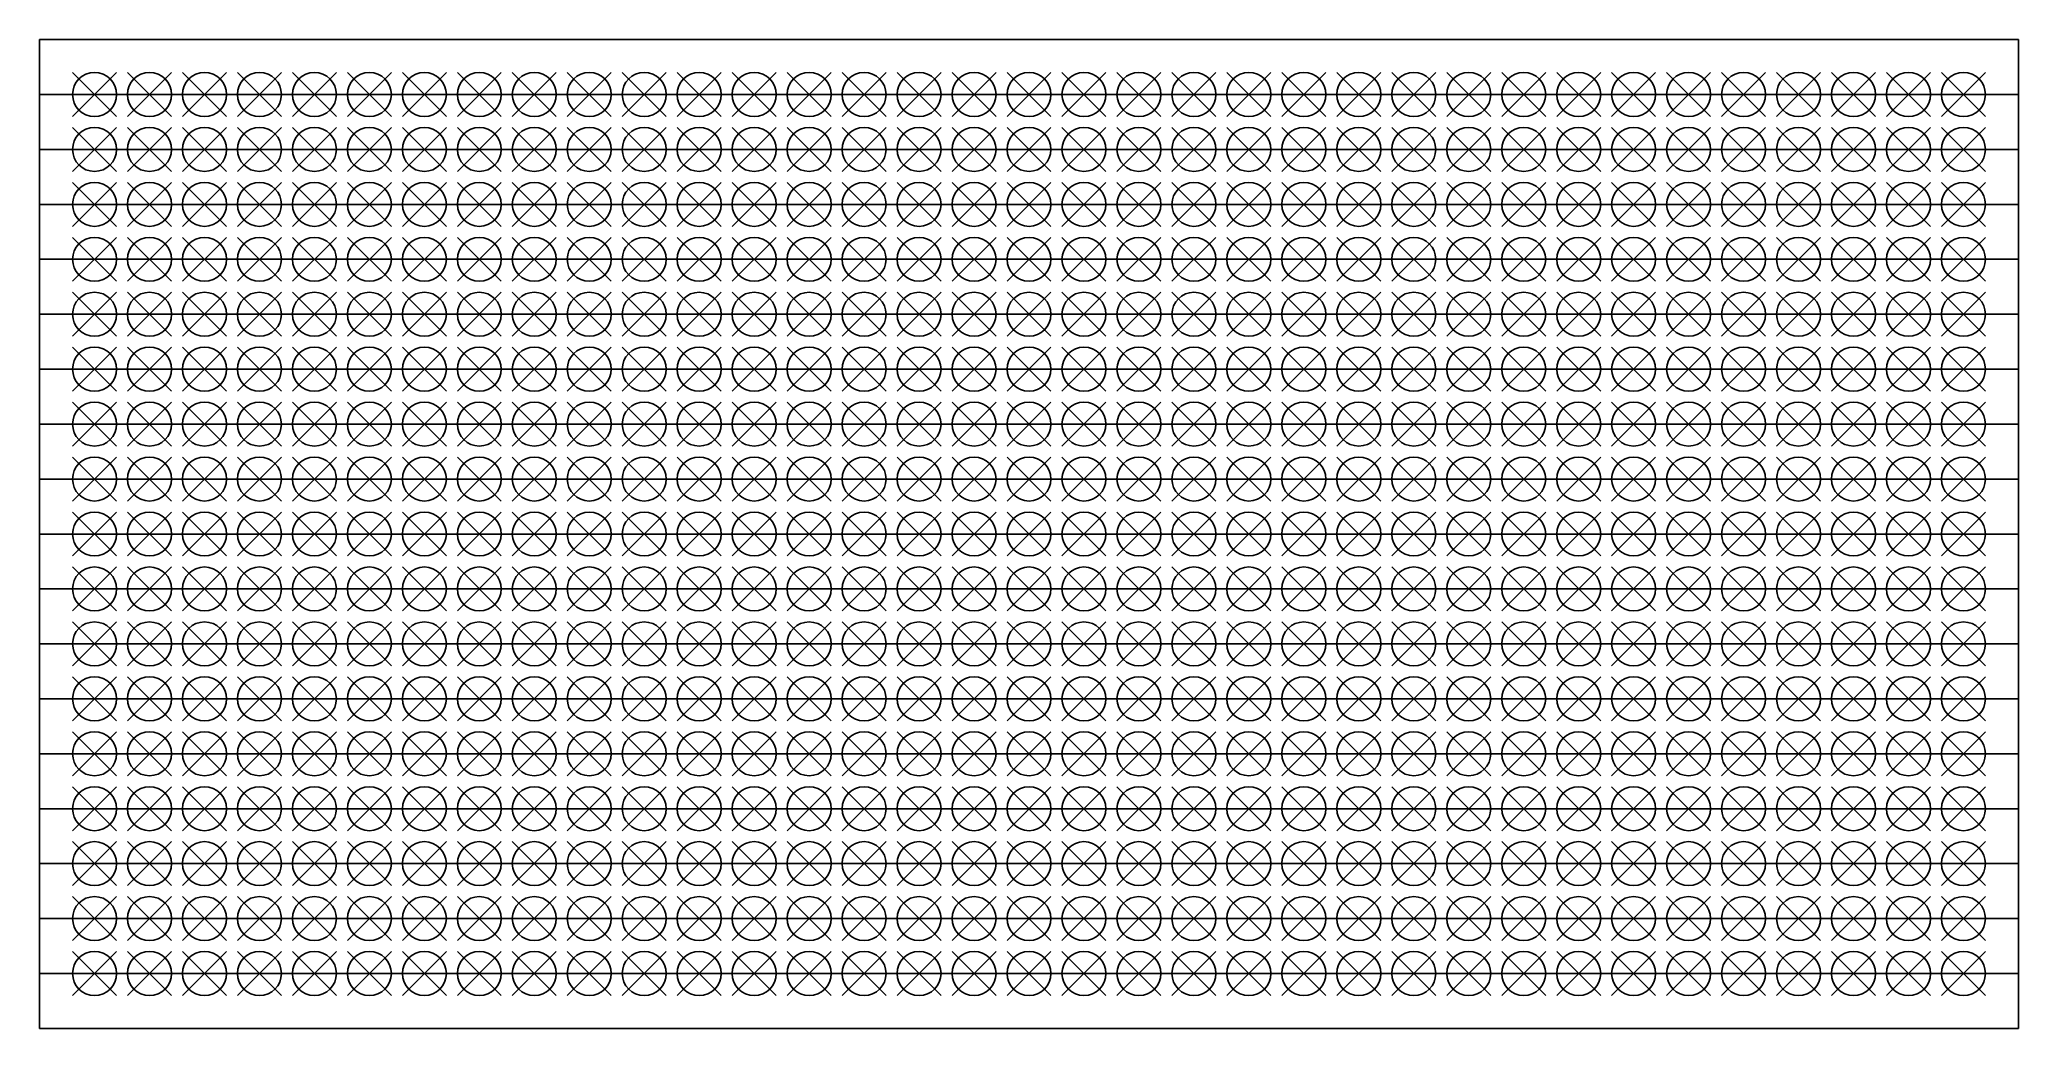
# Model space of a CAD drawing. Header units: millimetres. Extents: x 0 to 90, y 0 to 45.
import ezdxf

# ---------------------------------------------------------------- set-up
doc = ezdxf.new("R2010")
doc.units = ezdxf.units.MM
doc.header["$PDMODE"] = 3
doc.layers.add('contorno', color=178, linetype='Continuous', lineweight=25, true_color=0x000000)

msp = doc.modelspace()

# ---------------------------------------------------------------- linework, layer by layer
at = {"layer": 'contorno'}
for p, q in [((90, 45), (0, 45)), ((0, 45), (0, 0)), ((90, 0), (90, 45)), ((0, 42.5), (90, 42.5)), ((0, 42.5), (0, 42.5)), ((0, 40), (90, 40)), ((0, 40), (0, 40)), ((0, 37.5), (90, 37.5)), ((0, 37.5), (0, 37.5)), ((0, 35), (90, 35)), ((0, 35), (0, 35)), ((0, 32.5), (90, 32.5)), ((0, 32.5), (0, 32.5)), ((0, 30), (90, 30)), ((0, 30), (0, 30)), ((0, 27.5), (90, 27.5)), ((0, 27.5), (0, 27.5)), ((0, 25), (90, 25)), ((0, 25), (0, 25)), ((0, 22.5), (90, 22.5)), ((0, 22.5), (0, 22.5)), ((0, 20), (90, 20)), ((0, 20), (0, 20)), ((0, 17.5), (90, 17.5)), ((0, 17.5), (0, 17.5)), ((0, 15), (90, 15)), ((0, 15), (0, 15)), ((0, 12.5), (90, 12.5)), ((0, 12.5), (0, 12.5)), ((0, 10), (90, 10)), ((0, 10), (0, 10)), ((0, 7.5), (90, 7.5)), ((0, 7.5), (0, 7.5)), ((0, 5), (90, 5)), ((0, 5), (0, 5)), ((0, 2.5), (90, 2.5)), ((0, 2.5), (0, 2.5)), ((0, 0), (90, 0)), ((0, 0), (0, 0))]:
    msp.add_line(p, q, dxfattribs=at)
for centre in [(2.5, 42.5), (5, 42.5), (7.5, 42.5), (10, 42.5), (12.5, 42.5), (15, 42.5), (17.5, 42.5), (20, 42.5), (22.5, 42.5), (25, 42.5), (27.5, 42.5), (30, 42.5), (32.5, 42.5), (35, 42.5), (37.5, 42.5), (40, 42.5), (42.5, 42.5), (45, 42.5), (47.5, 42.5), (50, 42.5), (52.5, 42.5), (55, 42.5), (57.5, 42.5), (60, 42.5), (62.5, 42.5), (65, 42.5), (67.5, 42.5), (70, 42.5), (72.5, 42.5), (75, 42.5), (77.5, 42.5), (80, 42.5), (82.5, 42.5), (85, 42.5), (87.5, 42.5), (2.5, 40), (5, 40), (7.5, 40), (10, 40), (12.5, 40), (15, 40), (17.5, 40), (20, 40), (22.5, 40), (25, 40), (27.5, 40), (30, 40), (32.5, 40), (35, 40), (37.5, 40), (40, 40), (42.5, 40), (45, 40), (47.5, 40), (50, 40), (52.5, 40), (55, 40), (57.5, 40), (60, 40), (62.5, 40), (65, 40), (67.5, 40), (70, 40), (72.5, 40), (75, 40), (77.5, 40), (80, 40), (82.5, 40), (85, 40), (87.5, 40), (2.5, 37.5), (5, 37.5), (7.5, 37.5), (10, 37.5), (12.5, 37.5), (15, 37.5), (17.5, 37.5), (20, 37.5), (22.5, 37.5), (25, 37.5), (27.5, 37.5), (30, 37.5), (32.5, 37.5), (35, 37.5), (37.5, 37.5), (40, 37.5), (42.5, 37.5), (45, 37.5), (47.5, 37.5), (50, 37.5), (52.5, 37.5), (55, 37.5), (57.5, 37.5), (60, 37.5), (62.5, 37.5), (65, 37.5), (67.5, 37.5), (70, 37.5), (72.5, 37.5), (75, 37.5), (77.5, 37.5), (80, 37.5), (82.5, 37.5), (85, 37.5), (87.5, 37.5), (2.5, 35), (5, 35), (7.5, 35), (10, 35), (12.5, 35), (15, 35), (17.5, 35), (20, 35), (22.5, 35), (25, 35), (27.5, 35), (30, 35), (32.5, 35), (35, 35), (37.5, 35), (40, 35), (42.5, 35), (45, 35), (47.5, 35), (50, 35), (52.5, 35), (55, 35), (57.5, 35), (60, 35), (62.5, 35), (65, 35), (67.5, 35), (70, 35), (72.5, 35), (75, 35), (77.5, 35), (80, 35), (82.5, 35), (85, 35), (87.5, 35), (2.5, 32.5), (5, 32.5), (7.5, 32.5), (10, 32.5), (12.5, 32.5), (15, 32.5), (17.5, 32.5), (20, 32.5), (22.5, 32.5), (25, 32.5), (27.5, 32.5), (30, 32.5), (32.5, 32.5), (35, 32.5), (37.5, 32.5), (40, 32.5), (42.5, 32.5), (45, 32.5), (47.5, 32.5), (50, 32.5), (52.5, 32.5), (55, 32.5), (57.5, 32.5), (60, 32.5), (62.5, 32.5), (65, 32.5), (67.5, 32.5), (70, 32.5), (72.5, 32.5), (75, 32.5), (77.5, 32.5), (80, 32.5), (82.5, 32.5), (85, 32.5), (87.5, 32.5), (2.5, 30), (5, 30), (7.5, 30), (10, 30), (12.5, 30), (15, 30), (17.5, 30), (20, 30), (22.5, 30), (25, 30), (27.5, 30), (30, 30), (32.5, 30), (35, 30), (37.5, 30), (40, 30), (42.5, 30), (45, 30), (47.5, 30), (50, 30), (52.5, 30), (55, 30), (57.5, 30), (60, 30), (62.5, 30), (65, 30), (67.5, 30), (70, 30), (72.5, 30), (75, 30), (77.5, 30), (80, 30), (82.5, 30), (85, 30), (87.5, 30), (2.5, 27.5), (5, 27.5), (7.5, 27.5), (10, 27.5), (12.5, 27.5), (15, 27.5), (17.5, 27.5), (20, 27.5), (22.5, 27.5), (25, 27.5), (27.5, 27.5), (30, 27.5), (32.5, 27.5), (35, 27.5), (37.5, 27.5), (40, 27.5), (42.5, 27.5), (45, 27.5), (47.5, 27.5), (50, 27.5), (52.5, 27.5), (55, 27.5), (57.5, 27.5), (60, 27.5), (62.5, 27.5), (65, 27.5), (67.5, 27.5), (70, 27.5), (72.5, 27.5), (75, 27.5), (77.5, 27.5), (80, 27.5), (82.5, 27.5), (85, 27.5), (87.5, 27.5), (2.5, 25), (5, 25), (7.5, 25), (10, 25), (12.5, 25), (15, 25), (17.5, 25), (20, 25), (22.5, 25), (25, 25), (27.5, 25), (30, 25), (32.5, 25), (35, 25), (37.5, 25), (40, 25), (42.5, 25), (45, 25), (47.5, 25), (50, 25), (52.5, 25), (55, 25), (57.5, 25), (60, 25), (62.5, 25), (65, 25), (67.5, 25), (70, 25), (72.5, 25), (75, 25), (77.5, 25), (80, 25), (82.5, 25), (85, 25), (87.5, 25), (2.5, 22.5), (5, 22.5), (7.5, 22.5), (10, 22.5), (12.5, 22.5), (15, 22.5), (17.5, 22.5), (20, 22.5), (22.5, 22.5), (25, 22.5), (27.5, 22.5), (30, 22.5), (32.5, 22.5), (35, 22.5), (37.5, 22.5), (40, 22.5), (42.5, 22.5), (45, 22.5), (47.5, 22.5), (50, 22.5), (52.5, 22.5), (55, 22.5), (57.5, 22.5), (60, 22.5), (62.5, 22.5), (65, 22.5), (67.5, 22.5), (70, 22.5), (72.5, 22.5), (75, 22.5), (77.5, 22.5), (80, 22.5), (82.5, 22.5), (85, 22.5), (87.5, 22.5), (2.5, 20), (5, 20), (7.5, 20), (10, 20), (12.5, 20), (15, 20), (17.5, 20), (20, 20), (22.5, 20), (25, 20), (27.5, 20), (30, 20), (32.5, 20), (35, 20), (37.5, 20), (40, 20), (42.5, 20), (45, 20), (47.5, 20), (50, 20), (52.5, 20), (55, 20), (57.5, 20), (60, 20), (62.5, 20), (65, 20), (67.5, 20), (70, 20), (72.5, 20), (75, 20), (77.5, 20), (80, 20), (82.5, 20), (85, 20), (87.5, 20), (2.5, 17.5), (5, 17.5), (7.5, 17.5), (10, 17.5), (12.5, 17.5), (15, 17.5), (17.5, 17.5), (20, 17.5), (22.5, 17.5), (25, 17.5), (27.5, 17.5), (30, 17.5), (32.5, 17.5), (35, 17.5), (37.5, 17.5), (40, 17.5), (42.5, 17.5), (45, 17.5), (47.5, 17.5), (50, 17.5), (52.5, 17.5), (55, 17.5), (57.5, 17.5), (60, 17.5), (62.5, 17.5), (65, 17.5), (67.5, 17.5), (70, 17.5), (72.5, 17.5), (75, 17.5), (77.5, 17.5), (80, 17.5), (82.5, 17.5), (85, 17.5), (87.5, 17.5), (2.5, 15), (5, 15), (7.5, 15), (10, 15), (12.5, 15), (15, 15), (17.5, 15), (20, 15), (22.5, 15), (25, 15), (27.5, 15), (30, 15), (32.5, 15), (35, 15), (37.5, 15), (40, 15), (42.5, 15), (45, 15), (47.5, 15), (50, 15), (52.5, 15), (55, 15), (57.5, 15), (60, 15), (62.5, 15), (65, 15), (67.5, 15), (70, 15), (72.5, 15), (75, 15), (77.5, 15), (80, 15), (82.5, 15), (85, 15), (87.5, 15), (2.5, 12.5), (5, 12.5), (7.5, 12.5), (10, 12.5), (12.5, 12.5), (15, 12.5), (17.5, 12.5), (20, 12.5), (22.5, 12.5), (25, 12.5), (27.5, 12.5), (30, 12.5), (32.5, 12.5), (35, 12.5), (37.5, 12.5), (40, 12.5), (42.5, 12.5), (45, 12.5), (47.5, 12.5), (50, 12.5), (52.5, 12.5), (55, 12.5), (57.5, 12.5), (60, 12.5), (62.5, 12.5), (65, 12.5), (67.5, 12.5), (70, 12.5), (72.5, 12.5), (75, 12.5), (77.5, 12.5), (80, 12.5), (82.5, 12.5), (85, 12.5), (87.5, 12.5), (2.5, 10), (5, 10), (7.5, 10), (10, 10), (12.5, 10), (15, 10), (17.5, 10), (20, 10), (22.5, 10), (25, 10), (27.5, 10), (30, 10), (32.5, 10), (35, 10), (37.5, 10), (40, 10), (42.5, 10), (45, 10), (47.5, 10), (50, 10), (52.5, 10), (55, 10), (57.5, 10), (60, 10), (62.5, 10), (65, 10), (67.5, 10), (70, 10), (72.5, 10), (75, 10), (77.5, 10), (80, 10), (82.5, 10), (85, 10), (87.5, 10), (2.5, 7.5), (5, 7.5), (7.5, 7.5), (10, 7.5), (12.5, 7.5), (15, 7.5), (17.5, 7.5), (20, 7.5), (22.5, 7.5), (25, 7.5), (27.5, 7.5), (30, 7.5), (32.5, 7.5), (35, 7.5), (37.5, 7.5), (40, 7.5), (42.5, 7.5), (45, 7.5), (47.5, 7.5), (50, 7.5), (52.5, 7.5), (55, 7.5), (57.5, 7.5), (60, 7.5), (62.5, 7.5), (65, 7.5), (67.5, 7.5), (70, 7.5), (72.5, 7.5), (75, 7.5), (77.5, 7.5), (80, 7.5), (82.5, 7.5), (85, 7.5), (87.5, 7.5), (2.5, 5), (5, 5), (7.5, 5), (10, 5), (12.5, 5), (15, 5), (17.5, 5), (20, 5), (22.5, 5), (25, 5), (27.5, 5), (30, 5), (32.5, 5), (35, 5), (37.5, 5), (40, 5), (42.5, 5), (45, 5), (47.5, 5), (50, 5), (52.5, 5), (55, 5), (57.5, 5), (60, 5), (62.5, 5), (65, 5), (67.5, 5), (70, 5), (72.5, 5), (75, 5), (77.5, 5), (80, 5), (82.5, 5), (85, 5), (87.5, 5), (2.5, 2.5), (5, 2.5), (7.5, 2.5), (10, 2.5), (12.5, 2.5), (15, 2.5), (17.5, 2.5), (20, 2.5), (22.5, 2.5), (25, 2.5), (27.5, 2.5), (30, 2.5), (32.5, 2.5), (35, 2.5), (37.5, 2.5), (40, 2.5), (42.5, 2.5), (45, 2.5), (47.5, 2.5), (50, 2.5), (52.5, 2.5), (55, 2.5), (57.5, 2.5), (60, 2.5), (62.5, 2.5), (65, 2.5), (67.5, 2.5), (70, 2.5), (72.5, 2.5), (75, 2.5), (77.5, 2.5), (80, 2.5), (82.5, 2.5), (85, 2.5), (87.5, 2.5)]:
    msp.add_circle(centre, 1, dxfattribs=at)
for p in [(2.5, 42.5), (5, 42.5), (7.5, 42.5), (10, 42.5), (12.5, 42.5), (15, 42.5), (17.5, 42.5), (20, 42.5), (22.5, 42.5), (25, 42.5), (27.5, 42.5), (30, 42.5), (32.5, 42.5), (35, 42.5), (37.5, 42.5), (40, 42.5), (42.5, 42.5), (45, 42.5), (47.5, 42.5), (50, 42.5), (52.5, 42.5), (55, 42.5), (57.5, 42.5), (60, 42.5), (62.5, 42.5), (65, 42.5), (67.5, 42.5), (70, 42.5), (72.5, 42.5), (75, 42.5), (77.5, 42.5), (80, 42.5), (82.5, 42.5), (85, 42.5), (87.5, 42.5), (2.5, 40), (5, 40), (7.5, 40), (10, 40), (12.5, 40), (15, 40), (17.5, 40), (20, 40), (22.5, 40), (25, 40), (27.5, 40), (30, 40), (32.5, 40), (35, 40), (37.5, 40), (40, 40), (42.5, 40), (45, 40), (47.5, 40), (50, 40), (52.5, 40), (55, 40), (57.5, 40), (60, 40), (62.5, 40), (65, 40), (67.5, 40), (70, 40), (72.5, 40), (75, 40), (77.5, 40), (80, 40), (82.5, 40), (85, 40), (87.5, 40), (2.5, 37.5), (5, 37.5), (7.5, 37.5), (10, 37.5), (12.5, 37.5), (15, 37.5), (17.5, 37.5), (20, 37.5), (22.5, 37.5), (25, 37.5), (27.5, 37.5), (30, 37.5), (32.5, 37.5), (35, 37.5), (37.5, 37.5), (40, 37.5), (42.5, 37.5), (45, 37.5), (47.5, 37.5), (50, 37.5), (52.5, 37.5), (55, 37.5), (57.5, 37.5), (60, 37.5), (62.5, 37.5), (65, 37.5), (67.5, 37.5), (70, 37.5), (72.5, 37.5), (75, 37.5), (77.5, 37.5), (80, 37.5), (82.5, 37.5), (85, 37.5), (87.5, 37.5), (2.5, 35), (5, 35), (7.5, 35), (10, 35), (12.5, 35), (15, 35), (17.5, 35), (20, 35), (22.5, 35), (25, 35), (27.5, 35), (30, 35), (32.5, 35), (35, 35), (37.5, 35), (40, 35), (42.5, 35), (45, 35), (47.5, 35), (50, 35), (52.5, 35), (55, 35), (57.5, 35), (60, 35), (62.5, 35), (65, 35), (67.5, 35), (70, 35), (72.5, 35), (75, 35), (77.5, 35), (80, 35), (82.5, 35), (85, 35), (87.5, 35), (2.5, 32.5), (5, 32.5), (7.5, 32.5), (10, 32.5), (12.5, 32.5), (15, 32.5), (17.5, 32.5), (20, 32.5), (22.5, 32.5), (25, 32.5), (27.5, 32.5), (30, 32.5), (32.5, 32.5), (35, 32.5), (37.5, 32.5), (40, 32.5), (42.5, 32.5), (45, 32.5), (47.5, 32.5), (50, 32.5), (52.5, 32.5), (55, 32.5), (57.5, 32.5), (60, 32.5), (62.5, 32.5), (65, 32.5), (67.5, 32.5), (70, 32.5), (72.5, 32.5), (75, 32.5), (77.5, 32.5), (80, 32.5), (82.5, 32.5), (85, 32.5), (87.5, 32.5), (2.5, 30), (5, 30), (7.5, 30), (10, 30), (12.5, 30), (15, 30), (17.5, 30), (20, 30), (22.5, 30), (25, 30), (27.5, 30), (30, 30), (32.5, 30), (35, 30), (37.5, 30), (40, 30), (42.5, 30), (45, 30), (47.5, 30), (50, 30), (52.5, 30), (55, 30), (57.5, 30), (60, 30), (62.5, 30), (65, 30), (67.5, 30), (70, 30), (72.5, 30), (75, 30), (77.5, 30), (80, 30), (82.5, 30), (85, 30), (87.5, 30), (2.5, 27.5), (5, 27.5), (7.5, 27.5), (10, 27.5), (12.5, 27.5), (15, 27.5), (17.5, 27.5), (20, 27.5), (22.5, 27.5), (25, 27.5), (27.5, 27.5), (30, 27.5), (32.5, 27.5), (35, 27.5), (37.5, 27.5), (40, 27.5), (42.5, 27.5), (45, 27.5), (47.5, 27.5), (50, 27.5), (52.5, 27.5), (55, 27.5), (57.5, 27.5), (60, 27.5), (62.5, 27.5), (65, 27.5), (67.5, 27.5), (70, 27.5), (72.5, 27.5), (75, 27.5), (77.5, 27.5), (80, 27.5), (82.5, 27.5), (85, 27.5), (87.5, 27.5), (2.5, 25), (5, 25), (7.5, 25), (10, 25), (12.5, 25), (15, 25), (17.5, 25), (20, 25), (22.5, 25), (25, 25), (27.5, 25), (30, 25), (32.5, 25), (35, 25), (37.5, 25), (40, 25), (42.5, 25), (45, 25), (47.5, 25), (50, 25), (52.5, 25), (55, 25), (57.5, 25), (60, 25), (62.5, 25), (65, 25), (67.5, 25), (70, 25), (72.5, 25), (75, 25), (77.5, 25), (80, 25), (82.5, 25), (85, 25), (87.5, 25), (2.5, 22.5), (5, 22.5), (7.5, 22.5), (10, 22.5), (12.5, 22.5), (15, 22.5), (17.5, 22.5), (20, 22.5), (22.5, 22.5), (25, 22.5), (27.5, 22.5), (30, 22.5), (32.5, 22.5), (35, 22.5), (37.5, 22.5), (40, 22.5), (42.5, 22.5), (45, 22.5), (47.5, 22.5), (50, 22.5), (52.5, 22.5), (55, 22.5), (57.5, 22.5), (60, 22.5), (62.5, 22.5), (65, 22.5), (67.5, 22.5), (70, 22.5), (72.5, 22.5), (75, 22.5), (77.5, 22.5), (80, 22.5), (82.5, 22.5), (85, 22.5), (87.5, 22.5), (2.5, 20), (5, 20), (7.5, 20), (10, 20), (12.5, 20), (15, 20), (17.5, 20), (20, 20), (22.5, 20), (25, 20), (27.5, 20), (30, 20), (32.5, 20), (35, 20), (37.5, 20), (40, 20), (42.5, 20), (45, 20), (47.5, 20), (50, 20), (52.5, 20), (55, 20), (57.5, 20), (60, 20), (62.5, 20), (65, 20), (67.5, 20), (70, 20), (72.5, 20), (75, 20), (77.5, 20), (80, 20), (82.5, 20), (85, 20), (87.5, 20), (2.5, 17.5), (5, 17.5), (7.5, 17.5), (10, 17.5), (12.5, 17.5), (15, 17.5), (17.5, 17.5), (20, 17.5), (22.5, 17.5), (25, 17.5), (27.5, 17.5), (30, 17.5), (32.5, 17.5), (35, 17.5), (37.5, 17.5), (40, 17.5), (42.5, 17.5), (45, 17.5), (47.5, 17.5), (50, 17.5), (52.5, 17.5), (55, 17.5), (57.5, 17.5), (60, 17.5), (62.5, 17.5), (65, 17.5), (67.5, 17.5), (70, 17.5), (72.5, 17.5), (75, 17.5), (77.5, 17.5), (80, 17.5), (82.5, 17.5), (85, 17.5), (87.5, 17.5), (2.5, 15), (5, 15), (7.5, 15), (10, 15), (12.5, 15), (15, 15), (17.5, 15), (20, 15), (22.5, 15), (25, 15), (27.5, 15), (30, 15), (32.5, 15), (35, 15), (37.5, 15), (40, 15), (42.5, 15), (45, 15), (47.5, 15), (50, 15), (52.5, 15), (55, 15), (57.5, 15), (60, 15), (62.5, 15), (65, 15), (67.5, 15), (70, 15), (72.5, 15), (75, 15), (77.5, 15), (80, 15), (82.5, 15), (85, 15), (87.5, 15), (2.5, 12.5), (5, 12.5), (7.5, 12.5), (10, 12.5), (12.5, 12.5), (15, 12.5), (17.5, 12.5), (20, 12.5), (22.5, 12.5), (25, 12.5), (27.5, 12.5), (30, 12.5), (32.5, 12.5), (35, 12.5), (37.5, 12.5), (40, 12.5), (42.5, 12.5), (45, 12.5), (47.5, 12.5), (50, 12.5), (52.5, 12.5), (55, 12.5), (57.5, 12.5), (60, 12.5), (62.5, 12.5), (65, 12.5), (67.5, 12.5), (70, 12.5), (72.5, 12.5), (75, 12.5), (77.5, 12.5), (80, 12.5), (82.5, 12.5), (85, 12.5), (87.5, 12.5), (2.5, 10), (5, 10), (7.5, 10), (10, 10), (12.5, 10), (15, 10), (17.5, 10), (20, 10), (22.5, 10), (25, 10), (27.5, 10), (30, 10), (32.5, 10), (35, 10), (37.5, 10), (40, 10), (42.5, 10), (45, 10), (47.5, 10), (50, 10), (52.5, 10), (55, 10), (57.5, 10), (60, 10), (62.5, 10), (65, 10), (67.5, 10), (70, 10), (72.5, 10), (75, 10), (77.5, 10), (80, 10), (82.5, 10), (85, 10), (87.5, 10), (2.5, 7.5), (5, 7.5), (7.5, 7.5), (10, 7.5), (12.5, 7.5), (15, 7.5), (17.5, 7.5), (20, 7.5), (22.5, 7.5), (25, 7.5), (27.5, 7.5), (30, 7.5), (32.5, 7.5), (35, 7.5), (37.5, 7.5), (40, 7.5), (42.5, 7.5), (45, 7.5), (47.5, 7.5), (50, 7.5), (52.5, 7.5), (55, 7.5), (57.5, 7.5), (60, 7.5), (62.5, 7.5), (65, 7.5), (67.5, 7.5), (70, 7.5), (72.5, 7.5), (75, 7.5), (77.5, 7.5), (80, 7.5), (82.5, 7.5), (85, 7.5), (87.5, 7.5), (2.5, 5), (5, 5), (7.5, 5), (10, 5), (12.5, 5), (15, 5), (17.5, 5), (20, 5), (22.5, 5), (25, 5), (27.5, 5), (30, 5), (32.5, 5), (35, 5), (37.5, 5), (40, 5), (42.5, 5), (45, 5), (47.5, 5), (50, 5), (52.5, 5), (55, 5), (57.5, 5), (60, 5), (62.5, 5), (65, 5), (67.5, 5), (70, 5), (72.5, 5), (75, 5), (77.5, 5), (80, 5), (82.5, 5), (85, 5), (87.5, 5), (2.5, 2.5), (5, 2.5), (7.5, 2.5), (10, 2.5), (12.5, 2.5), (15, 2.5), (17.5, 2.5), (20, 2.5), (22.5, 2.5), (25, 2.5), (27.5, 2.5), (30, 2.5), (32.5, 2.5), (35, 2.5), (37.5, 2.5), (40, 2.5), (42.5, 2.5), (45, 2.5), (47.5, 2.5), (50, 2.5), (52.5, 2.5), (55, 2.5), (57.5, 2.5), (60, 2.5), (62.5, 2.5), (65, 2.5), (67.5, 2.5), (70, 2.5), (72.5, 2.5), (75, 2.5), (77.5, 2.5), (80, 2.5), (82.5, 2.5), (85, 2.5), (87.5, 2.5)]:
    msp.add_point(p, dxfattribs=at)

doc.saveas('drawing.dxf')
